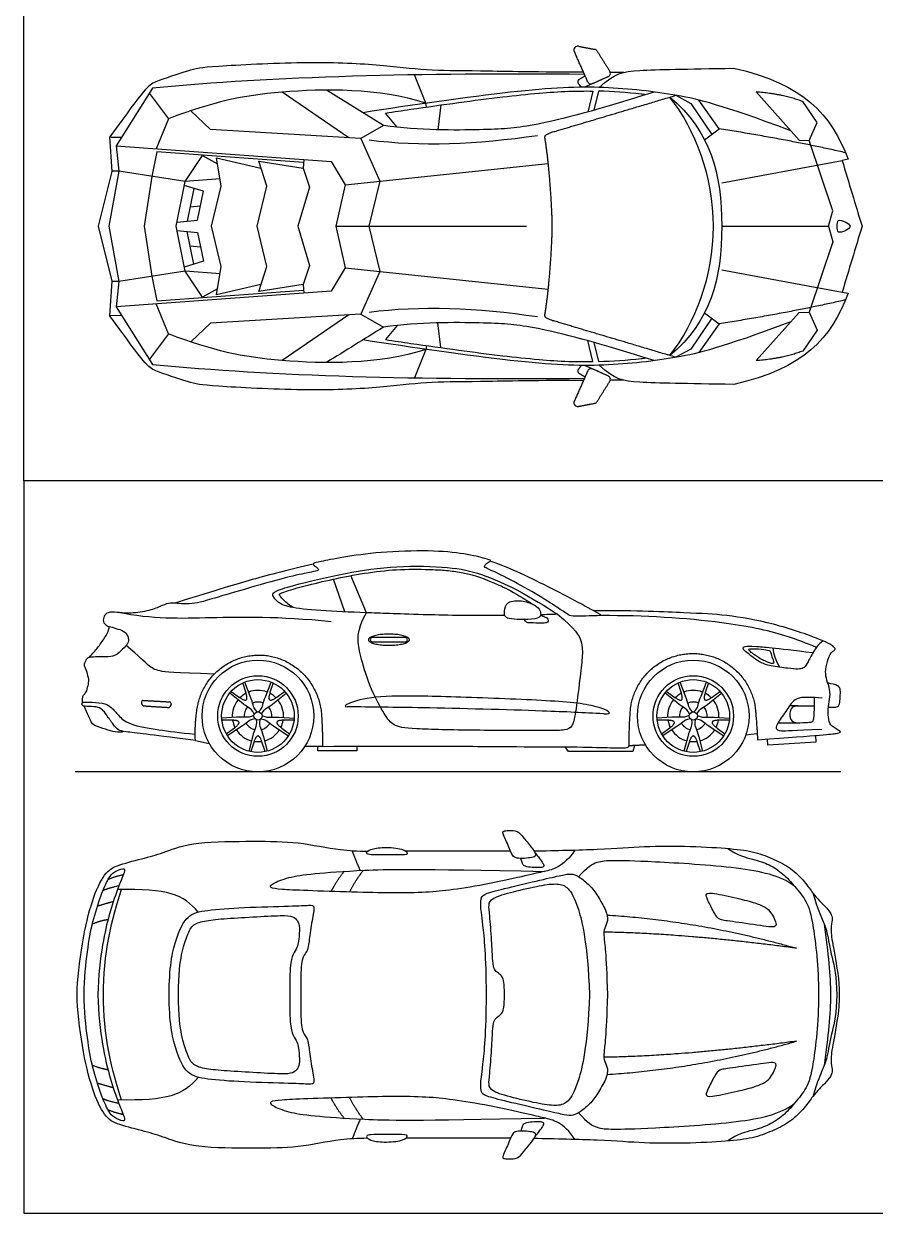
# Model space of a CAD drawing. Header units: millimetres. Extents: x 0.5 to 46.1, y 0.3 to 28.2.
# Drawn here: x 0.57 to 5.89, y 0.35 to 7.77 of the extents above; entities that cross this region are included whole.
import ezdxf

# ---------------------------------------------------------------- set-up
doc = ezdxf.new("R2010")
doc.units = ezdxf.units.MM
for name, color, linetype, true_color in [('AG-DETAIL', 7, 'Continuous', 0x66ffff), ('AG-DIAGRAM', 7, 'Continuous', 0xfecc66), ('AG-TRANSPORT', 7, 'Continuous', 0x66ccff), ('X-VPRT', 6, 'Continuous', 0xff00ff)]:
    doc.layers.add(name, color=color, linetype=linetype, true_color=true_color)

msp = doc.modelspace()

# ---------------------------------------------------------------- linework, layer by layer
at = {"layer": 'AG-DETAIL'}
for p, q in [((4.9318, 6.7819), (5.6841, 6.9208)), ((2.5796, 6.7683), (3.8483, 6.9019)), ((2.5796, 6.2508), (3.8483, 6.1173)), ((4.9318, 6.2372), (5.6841, 6.0984))]:
    msp.add_line(p, q, dxfattribs=at)
for points in [[(1.5788, 6.7889), (1.1642, 6.8536), (1.1241, 6.8536)], [(2.5213, 6.5096), (3.7112, 6.5096)], [(1.5788, 6.2303), (1.1642, 6.1655), (1.1241, 6.1655)]]:
    msp.add_lwpolyline(points, dxfattribs=at)
for points, degree in [([(3.781, 7.0755), (3.4051, 7.0197), (3.0432, 7.006), (2.7291, 7.0473)], 3), ([(5.7066, 6.9688), (5.3335, 7.0539), (4.9152, 7.1184)], 2), ([(5.7066, 6.0503), (5.3335, 5.9653), (4.9152, 5.9008)], 2), ([(3.781, 5.9437), (3.4051, 5.9995), (3.0432, 6.0132), (2.7291, 5.9719)], 3), ([(2.4925, 4.0411), (2.1559, 4.0733), (1.7142, 4.0659), (1.3789, 4.0548), (1.1569, 4.099)], 3), ([(4.1944, 3.4658), (4.2649, 3.4596), (4.1794, 3.5206), (3.8556, 3.5503), (3.2322, 3.5724), (2.8404, 3.5814), (2.6349, 3.5523), (2.5581, 3.5114), (2.5915, 3.5092)], 3), ([(4.2157, 2.2092), (4.8024, 2.173), (5.3989, 2.0019)], 2), ([(5.3989, 2.0019), (4.7076, 2.0943), (4.1953, 2.1026)], 2), ([(5.3989, 1.4215), (4.7076, 1.3291), (4.1953, 1.3209)], 2), ([(4.2157, 1.2142), (4.8024, 1.2504), (5.3989, 1.4215)], 2)]:
    msp.add_open_spline(points, degree=degree, dxfattribs=at)
at = {"layer": 'AG-DIAGRAM'}
msp.add_lwpolyline([(5.6764, 3.1033), (0.8924, 3.1033)], dxfattribs=at)
at = {"layer": 'AG-TRANSPORT'}
for p, q in [((2.8181, 7.1391), (2.4621, 7.3601)), ((1.6433, 3.3), (1.7302, 3.2811)), ((5.1539, 3.3407), (5.0816, 3.3319)), ((2.4384, 3.2625), (2.327, 3.2625))]:
    msp.add_line(p, q, dxfattribs=at)
for points in [[(3.0873, 7.2546), (3.0831, 7.2777), (3.0133, 7.4555)], [(1.3764, 7.3714), (1.1485, 7.0124), (1.1642, 6.8536), (1.1024, 6.5096)], [(4.162, 7.4168), (4.0756, 7.3781)], [(4.1258, 7.3543), (4.0949, 7.2233)], [(4.1614, 7.3536), (4.1332, 7.234)], [(1.3559, 7.3391), (1.4746, 7.1817), (1.399, 6.9943)], [(2.6016, 7.0616), (2.1864, 7.3475)], [(4.646, 7.3275), (4.738, 7.2773), (4.8703, 7.0836)], [(4.8254, 7.0488), (4.9152, 7.1184), (4.7895, 7.2978)], [(5.1478, 7.3484), (5.4164, 7.0469)], [(5.4164, 7.0469), (5.478, 7.0452), (5.5287, 7.1584), (5.438, 7.2888)], [(2.6766, 7.0571), (1.737, 7.1134), (1.6158, 7.2316)], [(2.9046, 7.1286), (2.8317, 7.2169)], [(3.1766, 7.2672), (3.1583, 7.1124)], [(2.8181, 7.1391), (2.6766, 7.0571), (2.7964, 6.7911), (2.7266, 6.5096)], [(1.1824, 5.9535), (1.1088, 5.9516), (1.1242, 6.1664), (1.0388, 6.5096), (1.1242, 6.8527), (1.1088, 7.0675)], [(1.1485, 7.0124), (2.4921, 6.9153), (2.5796, 6.7683), (2.5213, 6.5096), (2.5796, 6.2508), (2.4921, 6.1038), (1.1485, 6.0068)], [(5.5987, 6.5096), (5.627, 6.6055), (5.478, 7.0452)], [(2.3199, 6.9091), (1.4017, 6.9754), (1.3715, 6.8212), (1.324, 6.5096), (1.3715, 6.1979), (1.4017, 6.0437), (2.3199, 6.11)], [(1.7811, 6.1184), (1.6868, 6.0679), (1.5788, 6.2303), (1.5235, 6.5096), (1.5788, 6.7889), (1.6868, 6.9512), (1.7811, 6.9007)], [(2.053, 6.1463), (1.7748, 6.0815), (1.8051, 6.2594), (1.7446, 6.5096), (1.8051, 6.7598), (1.7748, 6.9376), (2.053, 6.8729)], [(2.3173, 6.1463), (2.0391, 6.1031), (2.0892, 6.2594), (2.0288, 6.5096), (2.0892, 6.7598), (2.0391, 6.9161), (2.3173, 6.8729)], [(2.3212, 6.9277), (2.3173, 6.8729), (2.3561, 6.7546), (2.2827, 6.5096), (2.3561, 6.2646), (2.3173, 6.1463), (2.3212, 6.0915)], [(5.723, 6.928), (5.6841, 6.9208)], [(1.5286, 6.5354), (1.656, 6.549), (1.6931, 6.7281), (1.574, 6.7644)], [(1.7973, 6.8054), (1.5788, 6.7889)], [(1.6335, 6.7462), (1.5923, 6.5422)], [(1.6101, 6.6304), (1.6746, 6.6385)], [(1.1024, 6.5096), (1.1642, 6.1655), (1.1485, 6.0068), (1.3764, 5.6478)], [(1.5286, 6.4838), (1.656, 6.4702), (1.6931, 6.2911), (1.574, 6.2548)], [(1.6335, 6.2729), (1.5923, 6.477)], [(2.7266, 6.5096), (2.7964, 6.228), (2.6766, 5.9621), (2.8181, 5.88)], [(4.9321, 6.5096), (5.5987, 6.5096)], [(5.5987, 6.5096), (5.627, 6.4137), (5.478, 5.9739)], [(1.6101, 6.3888), (1.6746, 6.3806)], [(1.7973, 6.2137), (1.5788, 6.2303)], [(5.6841, 6.0984), (5.723, 6.0912)], [(1.4746, 5.8374), (1.399, 6.0249)], [(2.6766, 5.9621), (1.737, 5.9058), (1.6158, 5.7876)], [(2.6016, 5.9576), (2.1864, 5.6717)], [(4.8254, 5.9704), (4.9152, 5.9008), (4.7895, 5.7214)], [(5.1478, 5.6708), (5.4164, 5.9722)], [(5.4164, 5.9722), (5.478, 5.9739), (5.5287, 5.8608), (5.438, 5.7304)], [(2.9046, 5.8906), (2.8317, 5.8022)], [(3.1766, 5.752), (3.1583, 5.9067)], [(4.8703, 5.9356), (4.738, 5.7419), (4.646, 5.6917)], [(1.4746, 5.8374), (1.3559, 5.6801)], [(4.1258, 5.6649), (4.0949, 5.7959)], [(3.0873, 5.7646), (3.0831, 5.7415), (3.0133, 5.5637)], [(4.1332, 5.7851), (4.1614, 5.6656)], [(4.162, 5.6024), (4.0756, 5.6411)], [(2.7127, 4.0971), (2.6148, 4.3286)], [(2.5776, 4.1021), (2.5068, 4.3067)], [(1.9584, 3.6005), (1.9397, 3.6584)], [(1.9858, 3.5768), (1.9521, 3.6637)], [(2.0826, 3.5768), (2.1163, 3.6637)], [(2.1287, 3.6584), (2.1092, 3.598)], [(4.6784, 3.6005), (4.6597, 3.6584)], [(4.7058, 3.5768), (4.6721, 3.6637)], [(4.8026, 3.5768), (4.8363, 3.6637)], [(4.8487, 3.6584), (4.8292, 3.598)], [(1.9306, 3.5367), (1.8584, 3.5956)], [(1.8672, 3.6057), (1.9187, 3.5685)], [(2.1378, 3.5367), (2.21, 3.5956)], [(2.1519, 3.5701), (2.2012, 3.6057)], [(4.6506, 3.5367), (4.5784, 3.5956)], [(4.5872, 3.6057), (4.6387, 3.5685)], [(4.8578, 3.5367), (4.93, 3.5956)], [(4.8719, 3.5701), (4.9212, 3.6057)], [(1.9007, 3.4446), (1.8076, 3.4394)], [(1.8697, 3.4258), (1.8088, 3.426)], [(2.1677, 3.4446), (2.2608, 3.4394)], [(2.2596, 3.426), (2.1961, 3.4258)], [(4.6207, 3.4446), (4.5276, 3.4394)], [(4.5897, 3.4258), (4.5288, 3.426)], [(4.8877, 3.4446), (4.9808, 3.4394)], [(4.9796, 3.426), (4.9161, 3.4258)], [(1.8365, 3.3407), (1.8878, 3.3782)], [(1.9218, 3.3797), (1.8434, 3.3292)], [(2.1467, 3.3797), (2.225, 3.3292)], [(2.1828, 3.3767), (2.2319, 3.3407)], [(4.5565, 3.3407), (4.6078, 3.3782)], [(4.6418, 3.3797), (4.5634, 3.3292)], [(4.8667, 3.3797), (4.945, 3.3292)], [(4.9028, 3.3767), (4.9519, 3.3407)], [(2.0001, 3.3228), (1.9763, 3.2327)], [(2.0084, 3.2875), (1.9894, 3.2297)], [(2.079, 3.2297), (2.0592, 3.29)], [(2.0683, 3.3228), (2.0921, 3.2327)], [(4.7201, 3.3228), (4.6963, 3.2327)], [(4.7284, 3.2875), (4.7094, 3.2297)], [(4.799, 3.2297), (4.7792, 3.29)], [(4.7883, 3.3228), (4.8121, 3.2327)], [(5.5176, 3.3304), (5.5202, 3.2877), (5.2203, 3.2701), (5.218, 3.3084)], [(2.6525, 3.2635), (2.6525, 3.2338), (2.4075, 3.2338), (2.4075, 3.2625)], [(4.3864, 3.2675), (4.3769, 3.2303), (3.9754, 3.2295), (3.9547, 3.2598)]]:
    msp.add_lwpolyline(points, dxfattribs=at)
for centre, radius in [((2.0342, 3.4521), 0.3488), ((4.7542, 3.4521), 0.3488), ((2.0342, 3.4521), 0.2515), ((2.0342, 3.4521), 0.2269), ((4.7542, 3.4521), 0.2515), ((4.7542, 3.4521), 0.2269), ((2.0342, 3.4521), 0.0256), ((4.7542, 3.4521), 0.0256)]:
    msp.add_circle(centre, radius, dxfattribs=at)
for centre, radius, start, end in [((4.0318, 7.6114), 0.0231, 79.11189, 203.94067), ((4.1337, 7.5918), 0.0231, 32.05512, 79.11189), ((4.2131, 7.4649), 0.0231, 294.0923, 32.05512), ((4.0477, 7.413), 0.0156, 121.46389, 218.02723), ((4.1161, 7.4215), 0.0231, 203.94067, 294.0923), ((4.0477, 5.6062), 0.0156, 141.97277, 238.53611), ((4.1161, 5.5976), 0.0231, 65.9077, 156.05933), ((4.2131, 5.5542), 0.0231, 327.94488, 65.9077), ((4.0318, 5.4078), 0.0231, 156.05933, 280.88811), ((4.1337, 5.4274), 0.0231, 280.88811, 327.94488), ((2.7491, 3.9285), 0.0128, 90, 180), ((2.9557, 3.9285), 0.0128, 360, 90), ((2.7491, 3.9285), 0.0128, 180, 270), ((2.9557, 3.9285), 0.0128, 270, 0), ((2.0342, 3.4521), 0.1602, 117.4785, 134.53944), ((2.0342, 3.4521), 0.1602, 68.78332, 111.21668), ((2.0342, 3.4521), 0.1602, 45.4785, 62.53944), ((4.7542, 3.4521), 0.1602, 117.4785, 134.53944), ((4.7542, 3.4521), 0.1602, 68.78332, 111.21668), ((4.7542, 3.4521), 0.1602, 45.4785, 62.53944), ((1.3168, 3.5388), 0.0104, 86.89757, 200.31037), ((1.3224, 3.5238), 0.0104, 200.31037, 266.32211), ((1.4743, 3.514), 0.0104, 266.32211, 334.42804), ((1.4819, 3.5299), 0.0104, 334.42804, 86.89757), ((2.0342, 3.4521), 0.1602, 140.78332, 183.21668), ((2.0342, 3.4521), 0.0871, 139.14917, 184.85083), ((2.0342, 3.4521), 0.0871, 67.14917, 112.85083), ((2.0342, 3.4521), 0.0871, 355.14917, 40.85083), ((2.0342, 3.4521), 0.1602, 356.78332, 39.21668), ((4.7542, 3.4521), 0.1602, 140.78332, 183.21668), ((4.7542, 3.4521), 0.0871, 139.14917, 184.85083), ((4.7542, 3.4521), 0.0871, 67.14917, 112.85083), ((4.7542, 3.4521), 0.0871, 355.14917, 40.85083), ((4.7542, 3.4521), 0.1602, 356.78332, 39.21668), ((2.0342, 3.4521), 0.1602, 189.4785, 206.53944), ((2.0342, 3.4521), 0.1602, 333.4785, 350.53944), ((4.7542, 3.4521), 0.1602, 189.4785, 206.53944), ((4.7542, 3.4521), 0.1602, 333.4785, 350.53944), ((2.0342, 3.4521), 0.1602, 212.78332, 255.21668), ((2.0342, 3.4521), 0.0871, 211.14917, 256.85083), ((2.0342, 3.4521), 0.0871, 283.14917, 328.85083), ((2.0342, 3.4521), 0.1602, 284.78332, 327.21668), ((4.7542, 3.4521), 0.1602, 212.78332, 255.21668), ((4.7542, 3.4521), 0.0871, 211.14917, 256.85083), ((4.7542, 3.4521), 0.0871, 283.14917, 328.85083), ((4.7542, 3.4521), 0.1602, 284.78332, 327.21668), ((2.0342, 3.4521), 0.1602, 261.4785, 278.53944), ((4.7542, 3.4521), 0.1602, 261.4785, 278.53944)]:
    msp.add_arc(centre, radius, start, end, dxfattribs=at)
for points, degree in [([(4.0949, 7.4122), (4.0528, 7.5071), (4.0107, 7.602)], 2), ([(4.0362, 7.6341), (4.0871, 7.6243), (4.1381, 7.6145)], 2), ([(4.1533, 7.604), (4.193, 7.5406), (4.2327, 7.4772)], 2), ([(4.0743, 7.4586), (3.0598, 7.468), (2.1214, 7.4456), (1.3764, 7.3714)], 3), ([(4.0396, 7.4263), (4.0589, 7.4381), (4.0782, 7.4499)], 2), ([(4.2226, 7.4438), (4.174, 7.4221), (4.1255, 7.4004)], 2), ([(4.1671, 7.3769), (4.2645, 7.4659), (4.3561, 7.4872), (4.7058, 7.4915), (5.0078, 7.497)], 3), ([(4.3206, 7.4708), (4.2912, 7.4708), (4.2629, 7.4709), (4.2355, 7.4709)], 3), ([(5.0078, 7.497), (5.4437, 7.3977), (5.6144, 7.2116), (5.723, 6.928)], 3), ([(3.0831, 7.2777), (2.791, 7.3735), (2.0922, 7.364), (1.7623, 7.288), (1.4746, 7.1817)], 3), ([(5.3632, 7.1067), (4.9175, 7.2713), (4.6694, 7.3321), (4.1977, 7.3886), (3.7082, 7.3694), (2.9937, 7.2659), (2.6895, 7.219)], 3), ([(4.0553, 7.378), (4.0454, 7.3907), (4.0355, 7.4034)], 2), ([(4.5102, 7.3483), (4.0782, 7.2107), (3.6986, 7.1243), (3.4939, 7.1116), (3.046, 7.1073), (2.8181, 7.1391)], 3), ([(4.88, 6.5096), (4.88, 6.8223), (4.7679, 7.113), (4.608, 7.3162)], 3), ([(4.608, 7.3162), (4.8628, 7.105), (4.9321, 6.8363), (4.9321, 6.5096)], 3), ([(5.438, 7.2888), (5.3076, 7.3372), (5.1478, 7.3484)], 2), ([(1.1088, 7.0675), (1.1456, 7.0666), (1.1824, 7.0657)], 2), ([(5.6841, 6.9208), (5.7262, 6.7817), (5.7674, 6.6457), (5.8086, 6.5096)], 3), ([(4.9321, 6.5096), (4.9321, 6.1828), (4.8628, 5.9141), (4.608, 5.703)], 3), ([(4.608, 5.703), (4.7679, 5.9061), (4.88, 6.1968), (4.88, 6.5096)], 3), ([(5.8086, 6.5096), (5.7674, 6.3735), (5.7262, 6.2374), (5.6841, 6.0984)], 3), ([(5.723, 6.0912), (5.6144, 5.8076), (5.4437, 5.6215), (5.0078, 5.5222)], 3), ([(2.8181, 5.88), (2.6995, 5.8064), (2.5808, 5.7327), (2.4621, 5.6591)], 3), ([(5.3632, 5.9125), (4.9175, 5.7479), (4.6694, 5.6871), (4.1977, 5.6306), (3.7082, 5.6498), (2.9937, 5.7532), (2.6895, 5.8002)], 3), ([(4.5102, 5.6708), (4.0782, 5.8084), (3.6986, 5.8948), (3.4939, 5.9076), (3.046, 5.9119), (2.8181, 5.88)], 3), ([(3.0831, 5.7415), (2.791, 5.6457), (2.0922, 5.6552), (1.7623, 5.7312), (1.4746, 5.8374)], 3), ([(5.438, 5.7304), (5.3076, 5.682), (5.1478, 5.6708)], 2), ([(1.3764, 5.6478), (2.1214, 5.5735), (3.0598, 5.5511), (4.0743, 5.5606)], 3), ([(4.0949, 5.607), (4.0528, 5.5121), (4.0107, 5.4172)], 2), ([(4.0553, 5.6412), (4.0454, 5.6285), (4.0355, 5.6158)], 2), ([(4.0396, 5.5929), (4.0589, 5.5811), (4.0782, 5.5693)], 2), ([(4.2226, 5.5753), (4.174, 5.597), (4.1255, 5.6187)], 2), ([(5.0078, 5.5222), (4.7058, 5.5277), (4.3561, 5.5319), (4.2645, 5.5532), (4.1671, 5.6423)], 3), ([(4.1533, 5.4151), (4.193, 5.4785), (4.2327, 5.542)], 2), ([(4.3206, 5.5483), (4.2912, 5.5483), (4.2629, 5.5483), (4.2355, 5.5483)], 3), ([(4.0362, 5.3851), (4.0871, 5.3949), (4.1381, 5.4047)], 2), ([(4.1826, 4.0786), (4.1012, 4.077), (3.999, 4.0727), (3.98, 4.0809), (3.9343, 4.1102), (3.8225, 4.1853), (3.6241, 4.2992), (3.4761, 4.3695), (3.4511, 4.379), (3.4481, 4.3906), (3.4627, 4.4049), (3.4859, 4.4189), (3.4922, 4.4237), (3.4698, 4.431), (3.3353, 4.4666), (3.1149, 4.4877), (2.7887, 4.477), (2.5579, 4.4424), (2.4104, 4.414), (2.3789, 4.4062), (2.3772, 4.3963), (2.3987, 4.3838), (2.4164, 4.3656), (2.4087, 4.3592), (2.3599, 4.3493), (2.2326, 4.3234), (1.9358, 4.2397), (1.7219, 4.1754), (1.6584, 4.1581), (1.5864, 4.1486), (1.5273, 4.156), (1.4759, 4.159), (1.4259, 4.1366), (1.3486, 4.1048), (1.2181, 4.0905), (1.1521, 4.1011), (1.0919, 4.1011), (1.0722, 4.0777), (1.0626, 4.0415), (1.0905, 4.0112), (1.1102, 4.0118), (1.1589, 3.9941), (1.207, 3.9814), (1.2267, 3.9388), (1.2262, 3.9042), (1.1895, 3.8706), (1.1442, 3.8243), (1.0856, 3.8216), (1.0142, 3.8211), (0.9748, 3.819), (0.9631, 3.8083), (0.9439, 3.7737), (0.9567, 3.7485), (0.977, 3.6888), (0.9738, 3.6537), (0.9626, 3.6057), (0.9487, 3.585), (0.9343, 3.5727), (0.9369, 3.5344)], 3), ([(2.3791, 4.3994), (2.232, 4.3674), (1.9822, 4.3001), (1.7997, 4.2462), (1.5159, 4.1563)], 3), ([(4.1826, 4.0786), (4.1363, 4.1089), (3.8615, 4.2545), (3.6149, 4.3742), (3.4859, 4.4189)], 3), ([(3.5749, 4.1067), (3.5736, 4.0897), (3.577, 4.0695), (3.6077, 4.057), (3.6974, 4.0531), (3.7932, 4.0596), (3.804, 4.0838), (3.7958, 4.12), (3.7591, 4.1489), (3.6866, 4.1752), (3.5852, 4.1718), (3.5763, 4.1237), (3.5749, 4.1067)], 3), ([(3.9054, 4.0871), (4.0216, 3.9929), (4.0617, 3.9187), (4.0627, 3.8205), (4.0467, 3.6932), (4.0166, 3.4497), (3.9986, 3.3825), (3.9585, 3.3615), (3.8643, 3.3615), (3.3782, 3.3615), (2.9773, 3.3705), (2.8751, 3.3896), (2.831, 3.4517), (2.7398, 3.611), (2.6737, 3.8255), (2.6556, 3.9207), (2.6636, 4.0119), (2.7127, 4.0971)], 3), ([(5.1559, 3.3042), (5.5623, 3.3319), (5.6726, 3.3457), (5.6822, 3.3542), (5.613, 3.3886), (5.5989, 3.4236), (5.5949, 3.4958), (5.608, 3.5579), (5.611, 3.6161), (5.5869, 3.6772), (5.5779, 3.7253), (5.5899, 3.7925), (5.617, 3.8556), (5.638, 3.8606), (5.6485, 3.8755), (5.5813, 3.9216), (5.2512, 4.035), (4.9475, 4.0861), (4.7451, 4.0941), (4.4093, 4.1102), (4.1317, 4.1089)], 3), ([(0.9802, 3.8177), (1.003, 3.8442), (1.0323, 3.8751), (1.0781, 3.9412), (1.101, 3.9806), (1.1068, 4.0105)], 3), ([(3.8002, 4.0807), (3.8433, 4.0684), (3.8507, 4.0495), (3.8465, 4.0366), (3.8262, 4.0317), (3.7888, 4.0321), (3.7228, 4.0335), (3.7074, 4.0356), (3.6984, 4.0549)], 3), ([(2.9557, 3.9413), (2.8524, 3.9413), (2.7491, 3.9413)], 2), ([(1.7613, 3.7137), (1.5069, 3.7214), (1.4055, 3.7311), (1.356, 3.7603), (1.2943, 3.8204), (1.2113, 3.892)], 3), ([(2.7491, 3.9158), (2.8524, 3.9158), (2.9557, 3.9158)], 2), ([(5.2561, 3.7815), (5.2602, 3.7858), (5.247, 3.8108), (5.2383, 3.8518), (5.234, 3.8621), (5.1844, 3.8695), (5.1029, 3.8742), (5.099, 3.8647), (5.1128, 3.8526), (5.149, 3.8216), (5.2224, 3.7849), (5.252, 3.7771), (5.2561, 3.7815)], 3), ([(5.2955, 3.7561), (5.2699, 3.7971), (5.2569, 3.8372), (5.2536, 3.8773)], 3), ([(1.9187, 3.5685), (1.9838, 3.5215), (1.9584, 3.6005)], 2), ([(2.0301, 3.4774), (2.0104, 3.4984), (2.0038, 3.5174), (1.996, 3.5504), (1.9858, 3.5768)], 3), ([(2.0384, 3.4774), (2.0581, 3.4984), (2.0647, 3.5174), (2.0724, 3.5504), (2.0826, 3.5768)], 3), ([(2.1092, 3.598), (2.0847, 3.5215), (2.1519, 3.5701)], 2), ([(4.6387, 3.5685), (4.7038, 3.5215), (4.6784, 3.6005)], 2), ([(4.7501, 3.4774), (4.7304, 3.4984), (4.7238, 3.5174), (4.716, 3.5504), (4.7058, 3.5768)], 3), ([(4.7584, 3.4774), (4.7781, 3.4984), (4.7847, 3.5174), (4.7924, 3.5504), (4.8026, 3.5768)], 3), ([(4.8292, 3.598), (4.8047, 3.5215), (4.8719, 3.5701)], 2), ([(5.5591, 3.5641), (5.4946, 3.5694), (5.4216, 3.5699), (5.3812, 3.5518), (5.3434, 3.498), (5.2757, 3.4006), (5.2683, 3.3766), (5.2874, 3.3542), (5.376, 3.3633), (5.5576, 3.3691)], 3), ([(5.5095, 3.5675), (5.5089, 3.4481), (5.5036, 3.4139), (5.4845, 3.4112), (5.4306, 3.4073), (5.3491, 3.4086), (5.282, 3.4066)], 3), ([(1.1943, 3.3561), (1.1813, 3.3482), (1.1413, 3.3509), (1.0854, 3.3674), (1.0087, 3.393), (0.9922, 3.41), (0.9725, 3.4617), (0.9476, 3.5134)], 3), ([(1.3126, 3.5202), (1.3098, 3.5277), (1.307, 3.5352)], 2), ([(1.3174, 3.5493), (1.3999, 3.5448), (1.4824, 3.5403)], 2), ([(1.4736, 3.5036), (1.3976, 3.5085), (1.3217, 3.5134)], 2), ([(1.4913, 3.5254), (1.4875, 3.5175), (1.4837, 3.5095)], 2), ([(2.0115, 3.4639), (1.9976, 3.4891), (1.9816, 3.5012), (1.9525, 3.5188), (1.9306, 3.5367)], 3), ([(2.0569, 3.4639), (2.0709, 3.4891), (2.0868, 3.5012), (2.1159, 3.5188), (2.1378, 3.5367)], 3), ([(4.7315, 3.4639), (4.7176, 3.4891), (4.7016, 3.5012), (4.6725, 3.5188), (4.6506, 3.5367)], 3), ([(4.7769, 3.4639), (4.7909, 3.4891), (4.8068, 3.5012), (4.8359, 3.5188), (4.8578, 3.5367)], 3), ([(5.509, 3.5131), (5.4201, 3.5144), (5.3558, 3.5154)], 2), ([(5.4128, 3.5145), (5.3741, 3.5151), (5.3593, 3.4868), (5.3563, 3.451), (5.3628, 3.4316), (5.3792, 3.4081), (5.4201, 3.4083)], 3), ([(1.8878, 3.3782), (1.9526, 3.4256), (1.8697, 3.4258)], 2), ([(2.0089, 3.456), (1.9828, 3.4437), (1.9628, 3.4433), (1.9289, 3.4462), (1.9007, 3.4446)], 3), ([(2.016, 3.4341), (1.9877, 3.4287), (1.9712, 3.4172), (1.9456, 3.395), (1.9218, 3.3797)], 3), ([(2.0227, 3.4292), (2.0263, 3.4007), (2.0205, 3.3814), (2.0073, 3.3502), (2.0001, 3.3228)], 3), ([(2.0457, 3.4292), (2.0421, 3.4007), (2.0479, 3.3814), (2.0611, 3.3502), (2.0683, 3.3228)], 3), ([(2.0524, 3.4341), (2.0807, 3.4287), (2.0972, 3.4172), (2.1229, 3.395), (2.1467, 3.3797)], 3), ([(2.0595, 3.456), (2.0856, 3.4437), (2.1057, 3.4433), (2.1395, 3.4462), (2.1677, 3.4446)], 3), ([(2.1961, 3.4258), (2.1158, 3.4256), (2.1828, 3.3767)], 2), ([(4.3533, 3.2657), (4.3519, 3.3391), (4.3604, 3.4763)], 2), ([(4.6078, 3.3782), (4.6726, 3.4256), (4.5897, 3.4258)], 2), ([(4.7289, 3.456), (4.7028, 3.4437), (4.6828, 3.4433), (4.6489, 3.4462), (4.6207, 3.4446)], 3), ([(4.736, 3.4341), (4.7077, 3.4287), (4.6912, 3.4172), (4.6656, 3.395), (4.6418, 3.3797)], 3), ([(4.7427, 3.4292), (4.7463, 3.4007), (4.7405, 3.3814), (4.7273, 3.3502), (4.7201, 3.3228)], 3), ([(4.7657, 3.4292), (4.7621, 3.4007), (4.7679, 3.3814), (4.7811, 3.3502), (4.7883, 3.3228)], 3), ([(4.7724, 3.4341), (4.8007, 3.4287), (4.8172, 3.4172), (4.8429, 3.395), (4.8667, 3.3797)], 3), ([(4.7795, 3.456), (4.8056, 3.4437), (4.8257, 3.4433), (4.8595, 3.4462), (4.8877, 3.4446)], 3), ([(4.9161, 3.4258), (4.8358, 3.4256), (4.9028, 3.3767)], 2), ([(5.1436, 3.4826), (5.1535, 3.3573), (5.1559, 3.3042)], 2), ([(2.0592, 3.29), (2.0342, 3.3663), (2.0084, 3.2875)], 2), ([(4.4564, 3.2705), (4.3958, 3.2683), (4.3533, 3.2657)], 2), ([(4.7792, 3.29), (4.7542, 3.3663), (4.7284, 3.2875)], 2), ([(2.4384, 3.2625), (2.8208, 3.2646), (3.277, 3.2646), (3.6553, 3.2597), (4.0146, 3.261), (4.2416, 3.2528), (4.3214, 3.2541), (4.3507, 3.2541), (4.3533, 3.2657)], 3), ([(3.7244, 2.5655), (3.7404, 2.5673), (3.7658, 2.5717), (3.7734, 2.5874), (3.7549, 2.6193), (3.6906, 2.6964), (3.6573, 2.7369), (3.5992, 2.7378), (3.5645, 2.7345), (3.5616, 2.7245), (3.574, 2.6993), (3.6207, 2.5889), (3.633, 2.5689), (3.6697, 2.5608), (3.7084, 2.5636), (3.7244, 2.5655)], 3), ([(4.0142, 2.6153), (3.9826, 2.5625), (3.9051, 2.4996), (3.8252, 2.4814), (3.7276, 2.4597), (3.4808, 2.4027), (3.237, 2.3639), (3.0965, 2.3498), (2.8744, 2.3457), (2.6347, 2.3521), (2.3179, 2.3621), (2.1728, 2.3692), (2.1023, 2.378), (2.1164, 2.4033), (2.2198, 2.4462), (2.3657, 2.4681), (2.6693, 2.4905), (2.9998, 2.4995), (3.8252, 2.4814)], 3), ([(2.6736, 2.4878), (2.6385, 2.5695), (2.6237, 2.6114)], 2), ([(2.9667, 2.5955), (2.9653, 2.6022), (2.9504, 2.6242), (2.8141, 2.6359), (2.7301, 2.62), (2.706, 2.5965), (2.7242, 2.5854), (2.7841, 2.5848), (2.9586, 2.5836), (2.968, 2.5887), (2.9667, 2.5955)], 3), ([(4.9705, 2.6248), (5.0322, 2.5804), (5.1327, 2.558), (5.2302, 2.5269), (5.3166, 2.4687), (5.3869, 2.3911), (5.4676, 2.2918), (5.4999, 2.1855), (5.5369, 1.8887), (5.5369, 1.7117)], 3), ([(3.7666, 2.5971), (3.7982, 2.5579), (3.821, 2.5256), (3.8239, 2.5098), (3.7934, 2.5037), (3.7316, 2.507), (3.6935, 2.5141), (3.6859, 2.5313), (3.6763, 2.5627)], 3), ([(1.1925, 2.4599), (1.1456, 2.4514), (1.0978, 2.4308)], 2), ([(2.573, 2.4823), (2.5307, 2.4303), (2.4907, 2.3568)], 2), ([(2.6922, 2.4886), (2.6394, 2.4203), (2.607, 2.3532)], 2), ([(3.4615, 1.7117), (3.4615, 1.9564), (3.4363, 2.1867), (3.4228, 2.2761), (3.4298, 2.3219), (3.448, 2.343), (3.5802, 2.3765), (3.8141, 2.4312), (3.9393, 2.46), (3.9927, 2.4688), (4.0327, 2.4553), (4.112, 2.3936), (4.1561, 2.3325), (4.2131, 2.2343), (4.2237, 2.1726), (4.1984, 2.1268), (4.1902, 2.0868), (4.2107, 1.9805), (4.2174, 1.7117)], 3), ([(1.1648, 2.3909), (1.1014, 2.3774), (1.0659, 2.3619)], 2), ([(3.5744, 1.7117), (3.5744, 1.786), (3.5644, 1.8277), (3.5362, 1.8447), (3.5086, 1.87), (3.5009, 1.9076), (3.4962, 2.0469), (3.4809, 2.2196), (3.4751, 2.2731), (3.4874, 2.3148), (3.6231, 2.3548), (3.8053, 2.3959), (3.9093, 2.4089), (3.9734, 2.3859), (4.0309, 2.2878), (4.0915, 2.0428), (4.1067, 1.7117)], 3), ([(1.0696, 1.7117), (1.064, 1.9537), (1.1255, 2.1996), (1.1807, 2.3689)], 3), ([(1.6605, 2.2276), (1.5685, 2.3378), (1.4712, 2.3754), (1.1562, 2.3684)], 3), ([(5.2697, 2.1442), (5.2773, 2.1589), (5.239, 2.2294), (5.2056, 2.2604), (5.1351, 2.2886), (5.0193, 2.3168), (4.8478, 2.3549), (4.8321, 2.3369), (4.8383, 2.3145), (4.8918, 2.2087), (4.9141, 2.1793), (4.9711, 2.1723), (5.1933, 2.1412), (5.2621, 2.1294), (5.2697, 2.1442)], 3), ([(5.5041, 2.3413), (5.5322, 2.2448), (5.5645, 2.1743), (5.5881, 2.1185), (5.6186, 1.944), (5.6507, 1.8288), (5.6507, 1.7117)], 3), ([(1.1301, 2.2922), (1.084, 2.2809), (1.0309, 2.2642)], 2), ([(1.0974, 2.1806), (1.0539, 2.1746), (0.9997, 2.1529)], 2), ([(5.5724, 2.1544), (5.5977, 1.9663), (5.612, 1.8306), (5.612, 1.7117)], 3), ([(1.1807, 1.0546), (1.1255, 1.2239), (1.064, 1.4697), (1.0696, 1.7117)], 3), ([(4.2174, 1.7117), (4.2107, 1.443), (4.1902, 1.3366), (4.1984, 1.2966), (4.2237, 1.2508), (4.2131, 1.1891), (4.1561, 1.091), (4.112, 1.0299), (4.0327, 0.9682), (3.9927, 0.9546), (3.9393, 0.9635), (3.8141, 0.9923), (3.5802, 1.0469), (3.448, 1.0804), (3.4298, 1.1015), (3.4228, 1.1474), (3.4363, 1.2367), (3.4615, 1.467), (3.4615, 1.7117)], 3), ([(4.1067, 1.7117), (4.0915, 1.3807), (4.0309, 1.1356), (3.9734, 1.0375), (3.9093, 1.0146), (3.8053, 1.0275), (3.6231, 1.0686), (3.4874, 1.1086), (3.4751, 1.1503), (3.4809, 1.2038), (3.4962, 1.3766), (3.5009, 1.5158), (3.5086, 1.5534), (3.5362, 1.5787), (3.5644, 1.5957), (3.5744, 1.6375), (3.5744, 1.7117)], 3), ([(5.5369, 1.7117), (5.5369, 1.5347), (5.4999, 1.238), (5.4676, 1.1316), (5.3869, 1.0324), (5.3166, 0.9547), (5.2302, 0.8966), (5.1327, 0.8654), (5.0322, 0.8431), (4.9705, 0.7987)], 3), ([(5.6507, 1.7117), (5.6507, 1.5946), (5.6186, 1.4795), (5.5881, 1.3049), (5.5645, 1.2491), (5.5322, 1.1786), (5.5041, 1.0821)], 3), ([(5.612, 1.7117), (5.612, 1.5928), (5.5977, 1.4572), (5.5724, 1.269)], 3), ([(1.0974, 1.2428), (1.0539, 1.2488), (0.9997, 1.2706)], 2), ([(5.2697, 1.2793), (5.2773, 1.2646), (5.239, 1.194), (5.2056, 1.163), (5.1351, 1.1348), (5.0193, 1.1066), (4.8478, 1.0686), (4.8321, 1.0866), (4.8383, 1.1089), (4.8918, 1.2147), (4.9141, 1.2441), (4.9711, 1.2511), (5.1933, 1.2823), (5.2621, 1.294), (5.2697, 1.2793)], 3), ([(1.6605, 1.1958), (1.5685, 1.0856), (1.4712, 1.048), (1.1562, 1.055)], 3), ([(1.1301, 1.1313), (1.084, 1.1425), (1.0309, 1.1592)], 2), ([(1.1648, 1.0325), (1.1014, 1.046), (1.0659, 1.0616)], 2), ([(4.0142, 0.8081), (3.9826, 0.8609), (3.9051, 0.9238), (3.8252, 0.942), (3.7276, 0.9638), (3.4808, 1.0208), (3.237, 1.0595), (3.0965, 1.0736), (2.8744, 1.0778), (2.6347, 1.0713), (2.3179, 1.0613), (2.1728, 1.0543), (2.1023, 1.0454), (2.1164, 1.0202), (2.2198, 0.9773), (2.3657, 0.9553), (2.6693, 0.9329), (2.9998, 0.9239), (3.8252, 0.942)], 3), ([(2.573, 0.9411), (2.5307, 0.9931), (2.4907, 1.0667)], 2), ([(2.6922, 0.9348), (2.6394, 1.0031), (2.607, 1.0703)], 2), ([(1.1925, 0.9636), (1.1456, 0.9721), (1.0978, 0.9926)], 2), ([(2.6736, 0.9357), (2.6385, 0.8539), (2.6237, 0.812)], 2), ([(3.7666, 0.8264), (3.7982, 0.8655), (3.821, 0.8979), (3.8239, 0.9136), (3.7934, 0.9198), (3.7316, 0.9164), (3.6935, 0.9093), (3.6859, 0.8922), (3.6763, 0.8607)], 3), ([(2.9667, 0.828), (2.9653, 0.8212), (2.9504, 0.7993), (2.8141, 0.7875), (2.7301, 0.8034), (2.706, 0.8269), (2.7242, 0.8381), (2.7841, 0.8387), (2.9586, 0.8398), (2.968, 0.8347), (2.9667, 0.828)], 3), ([(3.7244, 0.858), (3.7404, 0.8562), (3.7658, 0.8517), (3.7734, 0.836), (3.7549, 0.8041), (3.6906, 0.727), (3.6573, 0.6866), (3.5992, 0.6856), (3.5645, 0.6889), (3.5616, 0.6989), (3.574, 0.7242), (3.6207, 0.8346), (3.633, 0.8546), (3.6697, 0.8627), (3.7084, 0.8598), (3.7244, 0.858)], 3)]:
    msp.add_open_spline(points, degree=degree, dxfattribs=at)
for points, knots in [([(4.0687, 7.4713), (3.7137, 7.4729), (3.3497, 7.4825), (3.0905, 7.4793), (2.7999, 7.5193), (2.3436, 7.5397), (1.6931, 7.5045), (1.6281, 7.4907), (1.3572, 7.4032), (1.3327, 7.3766), (1.1088, 7.0675)], [0.251089, 0.251089, 0.251089, 0.251089, 1.384983, 2.769966, 4.154949, 5.539932, 6.924915, 8.309898, 9.694881, 11.079864, 11.079864, 11.079864, 11.079864]), ([(2.8317, 7.2169), (2.8841, 7.2248), (3.0363, 7.2475), (3.2802, 7.2821), (3.5476, 7.3167), (3.7767, 7.3411), (3.9642, 7.3537), (4.0758, 7.355), (4.1258, 7.3543)], [0.37572, 0.37572, 0.37572, 0.37572, 0.897668, 1.889796, 2.80091, 3.551463, 4.156911, 4.64944, 4.64944, 4.64944, 4.64944]), ([(4.4568, 7.3314), (4.4474, 7.3325), (4.3493, 7.3439), (4.2506, 7.3511), (4.1614, 7.3536)], [3.0656128, 3.0656128, 3.0656128, 3.0656128, 3.1592631, 4.0378887, 4.0378887, 4.0378887, 4.0378887]), ([(5.653, 6.5096), (5.653, 6.5267), (5.6552, 6.539), (5.6597, 6.5464), (5.6857, 6.5509), (5.727, 6.5315), (5.7345, 6.5096)], [0.4462497, 0.4462497, 0.4462497, 0.4462497, 0.5731887, 0.5731887, 0.5731887, 0.8924993, 0.8924993, 0.8924993, 0.8924993]), ([(5.7345, 6.5096), (5.727, 6.4876), (5.6857, 6.4683), (5.6597, 6.4727), (5.6552, 6.4802), (5.653, 6.4925), (5.653, 6.5096)], [0, 0, 0, 0, 0.3193107, 0.3193107, 0.3193107, 0.4462497, 0.4462497, 0.4462497, 0.4462497]), ([(4.0687, 5.5478), (3.7137, 5.5463), (3.3497, 5.5367), (3.0905, 5.5399), (2.7999, 5.4999), (2.3436, 5.4794), (1.6931, 5.5146), (1.6281, 5.5285), (1.3572, 5.6159), (1.3327, 5.6426), (1.1088, 5.9516)], [0.251089, 0.251089, 0.251089, 0.251089, 1.384983, 2.769966, 4.154949, 5.539932, 6.924915, 8.309898, 9.694881, 11.079864, 11.079864, 11.079864, 11.079864]), ([(2.8317, 5.8022), (2.8841, 5.7943), (3.0363, 5.7717), (3.2802, 5.7371), (3.5476, 5.7024), (3.7767, 5.6781), (3.9642, 5.6655), (4.0758, 5.6641), (4.1258, 5.6649)], [0.37572, 0.37572, 0.37572, 0.37572, 0.897668, 1.889796, 2.80091, 3.551463, 4.156911, 4.64944, 4.64944, 4.64944, 4.64944]), ([(4.1614, 5.6656), (4.2506, 5.668), (4.3493, 5.6753), (4.4474, 5.6866), (4.4568, 5.6877)], [1.8268126, 1.8268126, 1.8268126, 1.8268126, 2.7054381, 2.7990884, 2.7990884, 2.7990884, 2.7990884]), ([(3.577, 4.0798), (3.349, 4.0773), (2.9574, 4.087), (2.7127, 4.0971), (2.4101, 4.1079), (2.2147, 4.131), (2.1586, 4.1611), (2.1194, 4.2075), (2.1334, 4.2305), (2.2588, 4.2703), (2.5815, 4.3475), (2.8972, 4.3933), (3.2469, 4.3843), (3.4193, 4.3455), (3.6669, 4.2422), (3.8792, 4.1051), (3.9054, 4.0871), (3.8693, 4.0859), (3.8344, 4.0849), (3.8007, 4.084)], [0.259744, 0.259744, 0.259744, 0.259744, 0.871397, 1.742794, 2.614192, 3.485589, 4.356986, 5.228383, 6.099781, 6.971178, 7.842575, 8.713972, 9.58537, 10.456767, 11.328164, 12.199561, 12.199561, 12.199561, 12.275908, 12.275908, 12.275908, 12.275908]), ([(2.2552, 4.1288), (2.246, 4.1336), (2.2167, 4.1529), (2.1576, 4.2112), (2.177, 4.219), (2.2343, 4.2387), (2.2851, 4.2532), (2.3838, 4.2789), (2.5316, 4.3134), (2.7242, 4.3498), (2.9261, 4.3708), (3.0924, 4.3683), (3.2163, 4.362), (3.3675, 4.3417), (3.4889, 4.2921), (3.584, 4.2511), (3.6731, 4.2004), (3.7371, 4.1592), (3.7544, 4.1478)], [4.476533, 4.476533, 4.476533, 4.476533, 4.573657, 4.777224, 4.883076, 5.002332, 5.173205, 5.403356, 6.006235, 6.666739, 7.331113, 8.002035, 8.301578, 8.552348, 9.202958, 9.460256, 10.005936, 10.209992, 10.209992, 10.209992, 10.209992]), ([(5.524, 3.8807), (5.4672, 3.904), (5.306, 3.9692), (4.9057, 4.0511), (4.4431, 4.0806), (4.1826, 4.0786)], [0, 0, 0, 0, 0.777651, 1.91784, 3.519081, 3.519081, 3.519081, 3.519081]), ([(5.5651, 3.9213), (5.5314, 3.896), (5.4968, 3.8406), (5.4606, 3.7693), (5.4446, 3.7496), (5.4105, 3.7432), (5.3562, 3.749), (5.2315, 3.7629), (5.1698, 3.7868), (5.101, 3.8374), (5.0727, 3.8618), (5.0641, 3.8735), (5.071, 3.889), (5.1236, 3.8886), (5.2529, 3.8793), (5.5023, 3.8477)], [0, 0, 0, 0, 0.278449, 0.556898, 0.835348, 1.113797, 1.392246, 1.670695, 1.949145, 2.227594, 2.506043, 2.784492, 3.062942, 3.341391, 3.61225, 3.61225, 3.61225, 3.61225]), ([(5.5989, 3.5068), (5.6473, 3.5048), (5.6638, 3.5117), (5.6713, 3.5416), (5.674, 3.597), (5.6729, 3.6332), (5.6488, 3.646), (5.6254, 3.6506), (5.5945, 3.6592)], [0, 0, 0, 0, 0.1681222, 0.3362444, 0.5043666, 0.6724888, 0.840611, 0.9698394, 0.9698394, 0.9698394, 0.9698394]), ([(1.6433, 3.3), (1.4691, 3.3208), (1.3226, 3.3405), (1.1964, 3.3543), (1.162, 3.3628), (1.1324, 3.395), (1.0864, 3.4621), (1.0621, 3.4943), (1.0299, 3.5114), (0.9569, 3.5114), (0.9339, 3.5147), (0.9317, 3.5397), (0.9674, 3.5384), (1.07, 3.5364), (1.1193, 3.5088), (1.1607, 3.4582), (1.2186, 3.3977), (1.4114, 3.3661), (1.5416, 3.3481), (1.6422, 3.3394)], [0, 0, 0, 0, 0.307273, 0.614545, 0.921818, 1.229091, 1.536363, 1.843636, 2.150908, 2.458181, 2.765454, 3.072726, 3.379999, 3.687272, 3.994544, 4.301817, 4.60909, 4.916362, 5.20593, 5.20593, 5.20593, 5.20593]), ([(4.1944, 3.4658), (4.0688, 3.4724), (3.8054, 3.4856), (3.0511, 3.5047), (2.7491, 3.5079), (2.5915, 3.5092)], [0.06588, 0.06588, 0.06588, 0.06588, 1.156247, 2.721059, 3.966369, 3.966369, 3.966369, 3.966369]), ([(0.9049, 1.7117), (0.9049, 1.8039), (0.9344, 2.0457), (0.9971, 2.3108), (1.0768, 2.4783), (1.1547, 2.5231), (1.3383, 2.567), (1.4467, 2.6001), (1.6303, 2.6697), (2.0226, 2.6697), (2.285, 2.6697), (2.5205, 2.6154), (2.6555, 2.6091), (2.7198, 2.6081)], [19.835151, 19.835151, 19.835151, 19.835151, 20.519121, 21.203092, 21.887063, 22.571033, 23.255004, 23.938975, 24.622946, 25.306916, 25.990887, 26.674858, 27.099305, 27.099305, 27.099305, 27.099305]), ([(3.613, 2.6083), (3.5229, 2.6076), (3.3501, 2.6076), (3.0793, 2.6076), (2.9587, 2.6076)], [11.133324, 11.133324, 11.133324, 11.133324, 11.627502, 12.152011, 12.152011, 12.152011, 12.152011]), ([(3.7594, 2.6099), (3.8892, 2.6119), (4.2077, 2.6191), (4.4377, 2.6402), (4.7439, 2.6402), (5.0014, 2.6243), (5.1429, 2.6054), (5.2604, 2.5568), (5.3641, 2.5067), (5.4534, 2.4146), (5.5041, 2.3413), (5.5397, 2.3014), (5.5992, 2.2427), (5.6253, 2.1984), (5.6209, 2.1738), (5.6108, 2.1077), (5.6333, 1.9837), (5.6666, 1.8045), (5.6666, 1.7117)], [-10.881511, -10.881511, -10.881511, -10.881511, -10.25955, -9.575568, -8.891586, -8.207604, -7.523622, -6.83964, -6.155658, -5.471676, -4.787694, -4.103712, -3.41973, -2.735748, -2.051766, -1.367784, -0.683802, 0, 0, 0, 0]), ([(4.0377, 2.4482), (4.0927, 2.5129), (4.1554, 2.546), (4.236, 2.5523), (4.4527, 2.5478), (5.0636, 2.5112), (5.2934, 2.458), (5.3833, 2.3936)], [0, 0, 0, 0, 0.929417, 1.858833, 2.78825, 3.717666, 4.634972, 4.634972, 4.634972, 4.634972]), ([(0.9485, 1.7117), (0.9485, 1.8136), (0.9691, 1.9972), (0.9986, 2.1655), (1.0542, 2.3393), (1.1016, 2.445), (1.1339, 2.4799), (1.1983, 2.5059), (1.2073, 2.4888), (1.1571, 2.3796), (1.1025, 2.2067), (1.0649, 2.0518), (1.0345, 1.8261), (1.0345, 1.7117)], [5.561507, 5.561507, 5.561507, 5.561507, 6.067098, 6.57269, 7.078281, 7.583873, 8.089464, 8.595056, 9.100647, 9.606239, 10.11183, 10.617422, 11.123013, 11.123013, 11.123013, 11.123013]), ([(1.4794, 1.7117), (1.4794, 1.8812), (1.5179, 2.069), (1.5919, 2.2149), (1.7014, 2.2395), (1.9343, 2.2577), (2.2622, 2.2656), (2.3623, 2.2707), (2.3928, 2.2722), (2.3681, 2.1612), (2.3521, 2.0299), (2.3449, 1.9892), (2.3326, 1.9733), (2.3014, 1.9247), (2.3014, 1.8006), (2.3014, 1.7117)], [6.295579, 6.295579, 6.295579, 6.295579, 6.779854, 7.264129, 7.748405, 8.23268, 8.716955, 9.20123, 9.685506, 10.169781, 10.654056, 11.138332, 11.622607, 12.106882, 12.591157, 12.591157, 12.591157, 12.591157]), ([(1.5375, 1.7117), (1.5375, 1.8456), (1.557, 1.9762), (1.5897, 2.0777), (1.6209, 2.1496), (1.6927, 2.1735), (1.8095, 2.1866), (2.0039, 2.1974), (2.194, 2.2083), (2.2542, 2.2025), (2.2854, 2.1735), (2.2956, 2.1365), (2.2898, 2.0509), (2.2839, 2.0161), (2.2629, 1.9784), (2.2339, 1.9247), (2.2339, 1.8224), (2.2339, 1.7117)], [5.278808, 5.278808, 5.278808, 5.278808, 5.630729, 5.98265, 6.33457, 6.686491, 7.038411, 7.390332, 7.742252, 8.094173, 8.446094, 8.798014, 9.149935, 9.501855, 9.853776, 10.205696, 10.557617, 10.557617, 10.557617, 10.557617]), ([(2.7198, 0.8153), (2.6555, 0.8144), (2.5205, 0.808), (2.285, 0.7537), (2.0226, 0.7537), (1.6303, 0.7537), (1.4467, 0.8233), (1.3383, 0.8565), (1.1547, 0.9003), (1.0768, 0.9451), (0.9971, 1.1126), (0.9344, 1.3777), (0.9049, 1.6195), (0.9049, 1.7117)], [12.570997, 12.570997, 12.570997, 12.570997, 12.995444, 13.679414, 14.363385, 15.047356, 15.731327, 16.415297, 17.099268, 17.783239, 18.467209, 19.15118, 19.835151, 19.835151, 19.835151, 19.835151]), ([(1.0345, 1.7117), (1.0345, 1.5973), (1.0649, 1.3716), (1.1025, 1.2167), (1.1571, 1.0439), (1.2073, 0.9346), (1.1983, 0.9176), (1.1339, 0.9435), (1.1016, 0.9785), (1.0542, 1.0842), (0.9986, 1.2579), (0.9691, 1.4263), (0.9485, 1.6099), (0.9485, 1.7117)], [0, 0, 0, 0, 0.505591, 1.011183, 1.516774, 2.022366, 2.527957, 3.033549, 3.53914, 4.044732, 4.550323, 5.055915, 5.561507, 5.561507, 5.561507, 5.561507]), ([(2.3014, 1.7117), (2.3014, 1.6228), (2.3014, 1.4988), (2.3326, 1.4502), (2.3449, 1.4342), (2.3521, 1.3936), (2.3681, 1.2623), (2.3928, 1.1513), (2.3623, 1.1527), (2.2622, 1.1578), (1.9343, 1.1658), (1.7014, 1.1839), (1.5919, 1.2086), (1.5179, 1.3544), (1.4794, 1.5423), (1.4794, 1.7117)], [0, 0, 0, 0, 0.484275, 0.96855, 1.452826, 1.937101, 2.421376, 2.905652, 3.389927, 3.874202, 4.358478, 4.842753, 5.327028, 5.811303, 6.295579, 6.295579, 6.295579, 6.295579]), ([(2.2339, 1.7117), (2.2339, 1.601), (2.2339, 1.4988), (2.2629, 1.4451), (2.2839, 1.4074), (2.2898, 1.3725), (2.2956, 1.2869), (2.2854, 1.2499), (2.2542, 1.2209), (2.194, 1.2151), (2.0039, 1.226), (1.8095, 1.2369), (1.6927, 1.2499), (1.6209, 1.2739), (1.5897, 1.3457), (1.557, 1.4473), (1.5375, 1.5778), (1.5375, 1.7117)], [0, 0, 0, 0, 0.35192, 0.703841, 1.055762, 1.407682, 1.759603, 2.111523, 2.463444, 2.815364, 3.167285, 3.519206, 3.871126, 4.223047, 4.574967, 4.926888, 5.278808, 5.278808, 5.278808, 5.278808]), ([(5.6666, 1.7117), (5.6666, 1.6189), (5.6333, 1.4397), (5.6108, 1.3157), (5.6209, 1.2497), (5.6253, 1.225), (5.5992, 1.1808), (5.5397, 1.122), (5.5041, 1.0821), (5.4534, 1.0088), (5.3641, 0.9167), (5.2604, 0.8666), (5.1429, 0.818), (5.0014, 0.7992), (4.7439, 0.7832), (4.4377, 0.7832), (4.2077, 0.8043), (3.8892, 0.8116), (3.7594, 0.8135)], [0, 0, 0, 0, 0.683802, 1.367784, 2.051766, 2.735748, 3.41973, 4.103712, 4.787694, 5.471676, 6.155658, 6.83964, 7.523622, 8.207604, 8.891586, 9.575568, 10.25955, 10.881511, 10.881511, 10.881511, 10.881511]), ([(4.0377, 0.9752), (4.0927, 0.9106), (4.1554, 0.8774), (4.236, 0.8712), (4.4527, 0.8756), (5.0636, 0.9122), (5.2934, 0.9654), (5.3833, 1.0298)], [0, 0, 0, 0, 0.929417, 1.858833, 2.78825, 3.717666, 4.634972, 4.634972, 4.634972, 4.634972]), ([(3.613, 0.8152), (3.5229, 0.8159), (3.3501, 0.8159), (3.0793, 0.8159), (2.9587, 0.8159)], [11.133324, 11.133324, 11.133324, 11.133324, 11.627502, 12.152011, 12.152011, 12.152011, 12.152011])]:
    msp.add_open_spline(points, degree=3, knots=knots, dxfattribs=at)
for points, weights, degree, knots in [([(3.8733, 6.5096), (3.8733, 6.5976), (3.8579, 6.8756), (3.8277, 7.0594), (3.8254, 7.0735), (3.833, 7.0856), (3.8467, 7.0897), (4.0977, 7.1644), (4.3487, 7.239), (4.646, 7.3275)], [1, 1, 1, 1, 0.83352173262, 0.83352173262, 1, 1, 1, 1], 3, [5.632329, 5.632329, 5.632329, 5.632329, 7.445219, 7.445219, 7.445219, 7.573392, 7.573392, 7.573392, 10.151001, 10.151001, 10.151001, 10.151001]), ([(4.646, 5.6917), (4.3487, 5.7801), (4.0977, 5.8548), (3.8467, 5.9295), (3.833, 5.9336), (3.8254, 5.9457), (3.8277, 5.9598), (3.8579, 6.1435), (3.8733, 6.4215), (3.8733, 6.5096)], [1, 1, 1, 1, 0.83352173262, 0.83352173262, 1, 1, 1, 1], 3, [1.113657, 1.113657, 1.113657, 1.113657, 3.691267, 3.691267, 3.691267, 3.81944, 3.81944, 3.81944, 5.632329, 5.632329, 5.632329, 5.632329]), ([(2.8524, 3.9635), (2.9804, 3.9635), (2.9804, 3.9285), (2.9804, 3.8936), (2.8524, 3.8936), (2.7244, 3.8936), (2.7244, 3.9285), (2.7244, 3.9635), (2.8524, 3.9635)], [1, 0.707106781187, 1, 0.707106781187, 1, 0.707106781187, 1, 0.707106781187, 1], 2, [0, 0, 0, 0.1800878, 0.1800878, 0.3601756, 0.3601756, 0.5402633, 0.5402633, 0.7203511, 0.7203511, 0.7203511]), ([(1.6433, 3.3), (1.6384, 3.4026), (1.6559, 3.509), (1.7159, 3.845), (2.0562, 3.8321), (2.3964, 3.8192), (2.4313, 3.4688), (2.4384, 3.3376), (2.4384, 3.2625)], [1, 1, 1, 0.749889104013, 1, 0.749889104013, 1, 1, 1], 2, [0, 0, 0, 0.690489, 0.690489, 2.345035, 2.345035, 3.999581, 3.999581, 4.714871, 4.714871, 4.714871]), ([(4.3604, 3.4763), (4.3833, 3.8423), (4.7522, 3.8423), (5.1153, 3.8423), (5.1436, 3.4826)], [0.9757603037, 0.719774513073, 1, 0.72304903831, 0.969850968487], 2, [11.72039, 11.72039, 11.72039, 13.440229, 13.440229, 15.13997, 15.13997, 15.13997])]:
    msp.add_rational_spline(points, weights, degree=degree, knots=knots, dxfattribs=at)
at = {"layer": 'X-VPRT'}
for points in [[(0.5711, 9.5726), (8.8302, 9.5726), (8.8302, 4.9195), (0.5711, 4.9195)], [(0.5711, 4.9195), (0.5711, 0.3475), (8.5217, 0.3475), (8.5217, 4.9195)]]:
    msp.add_lwpolyline(points, close=True, dxfattribs=at)

doc.saveas('drawing.dxf')
